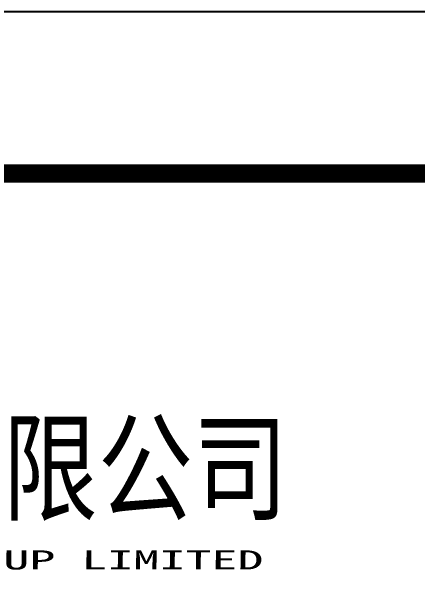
# Model space of a CAD drawing. Extents: x -695846 to 822170, y -413475 to 397179.
# Drawn here: x 339651 to 341061, y 101197 to 103192 of the extents above; entities that cross this region are included whole.
import ezdxf

# ---------------------------------------------------------------- set-up
doc = ezdxf.new("R2010")
doc.units = 0
doc.header["$LTSCALE"] = 1000
doc.header["$MEASUREMENT"] = 0
doc.layers.add('TK', color=4, linetype='Continuous')
doc.layers.add('图框', color=2, linetype='Continuous')
doc.styles.add('-宋体', font='', dxfattribs={"width": 0.8})
doc.styles.add('TK2', font='simhei.ttf', dxfattribs={"width": 0.7, "oblique": 0.7})
doc.styles.get('-宋体').set_extended_font_data('NSimSun')

msp = doc.modelspace()

# ---------------------------------------------------------------- linework, layer by layer
at = {"layer": '图框'}
msp.add_lwpolyline([(335419.9, 103191.6), (356419.9, 103191.6), (356419.9, 73491.4), (335419.9, 73491.4)], close=True, dxfattribs=at)
at = {"layer": '图框', "const_width": 64.4, "elevation": -5024}
msp.add_lwpolyline([(355917, 102628.6), (335999.5, 102628.6)], dxfattribs=at)

# ---------------------------------------------------------------- texts
at = {"layer": 'TK', "style": '-宋体', "width": 0.8}
msp.add_text('中亿国际设计集团有限公司', height=303.061, dxfattribs=at).set_placement((336643.3, 101454.8))
at = {"layer": 'TK', "lineweight": 20, "insert": (336731.1, 101319.5), "char_height": 66.4, "attachment_point": 1, "style": 'TK2'}
msp.add_mtext_dynamic_manual_height_columns('{\\W2;ZHONGYI INTERNATIONAL DESIGN GROUP LIMITED}', width=4024.054, gutter_width=1600, heights=[0], dxfattribs=at)

doc.saveas('drawing.dxf')
